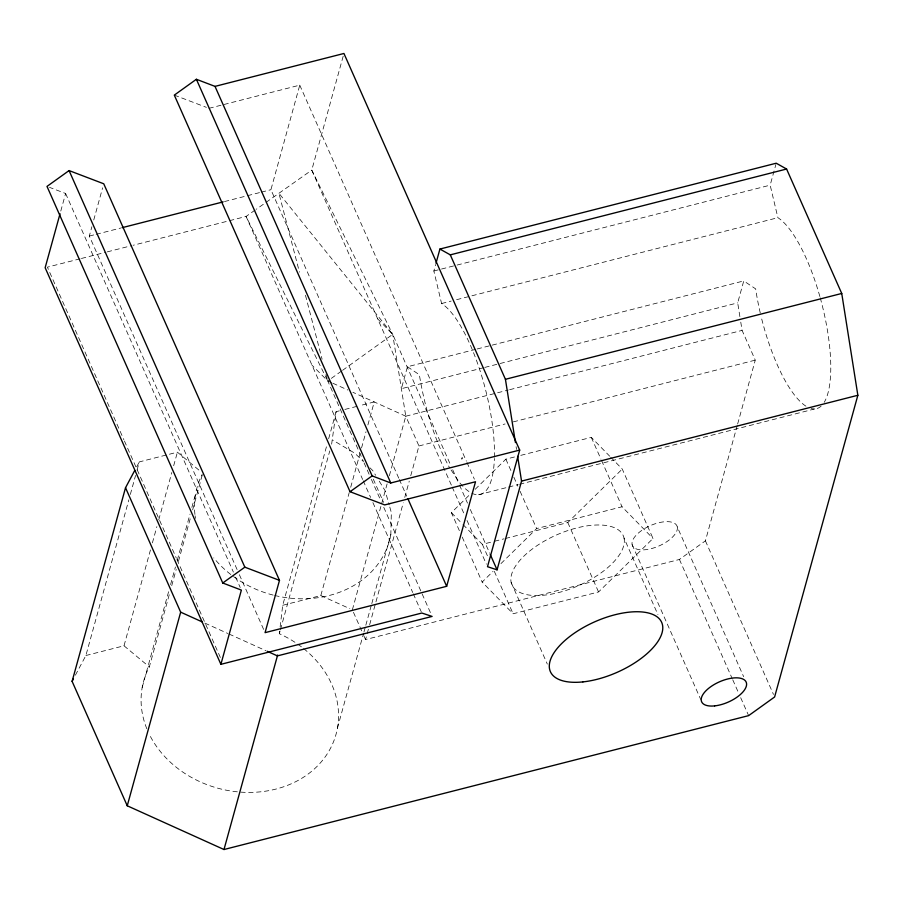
<?xml version="1.0" encoding="UTF-8"?>
<svg xmlns="http://www.w3.org/2000/svg" width="903" height="903" viewBox="0 0 903 903"><rect width="100%" height="100%" fill="white"/><g stroke="black" fill="none" stroke-linecap="round" stroke-linejoin="round"><path stroke-width="0.68" stroke-dasharray="4.51 3.39" d="M371.799 603.576L390.841 534.52L391.338 512.565L389.52 506.143M301.399 646.83A99.804 83.347 15.4 0 0 279.332 633.725L279.975 628.307M280.133 626.953L282.707 605.292L327.157 444.174M331.627 444.174L336.119 411.678L340.849 410.47M60.783 211.054L65.626 193.502L49.484 187.35M237.105 569.556L89.318 236.055L91.903 226.676M93.754 219.971L102.626 187.801M75.389 675.196L85.887 655.522L128.847 499.81M130.337 494.404L135.574 475.441M137.064 470.023L139.31 461.907L177.417 452.177L199.586 470.644M85.887 655.522L124.004 645.792L150.903 548.313M152.393 542.895L156.874 526.641M158.747 519.88L171.818 472.483M173.681 465.711L177.417 452.177M398.742 478.138L270.923 189.709L299.762 85.153L222.522 104.872M142.189 687.465L169.075 589.986M170.577 584.568L175.43 566.971M177.293 560.199L190.002 514.157M191.865 507.396L195.601 493.851M146.828 728.766A99.804 83.347 15.4 0 1 149.334 666.899L169.877 592.436M171.739 585.663L176.22 569.421M178.467 561.294L190.793 516.618M192.666 509.845L202.746 473.285M343.185 56.2L311.761 170.114L451.658 485.791M328.647 438.756L336.119 411.678M279.332 633.725L280.077 631.016M280.449 629.662L329.753 450.936M282.707 605.292L320.813 595.562L349.201 492.666M350.703 487.248L360.037 453.396M361.539 447.978L366.02 431.736M367.882 424.963L374.237 401.948L359.541 405.695M475.791 349.314L407.445 366.753L401.383 388.696L483.41 367.769M494.426 457.144A99.804 30.995 75.7 0 0 441.59 303.521L433.858 270.99L435.641 264.534M352.362 609.83L387.105 483.906M389.34 475.779L405.774 416.204L392.715 334.37L311.761 170.114L256.283 209.259M337.429 728.134L363.57 633.364M363.954 632.01L365.444 626.592M365.817 625.237L371.415 604.931M737.277 425.347L705.412 540.841L679.428 559.465L365.546 639.572L369.282 626.027M369.654 624.673L403.269 502.824M404.77 497.406L409.251 481.152M410.741 475.746L418.958 445.958L405.774 416.204L352.881 392.297M739.884 316.626L737.695 302.877L743.745 280.923L755.653 288.881A99.804 30.995 75.7 0 0 760.518 314.052M819.856 296.489A99.804 30.995 75.7 0 0 777.889 217.691L770.169 185.16L775.869 164.504M737.649 423.981L755.269 360.128L742.085 330.385L740.765 322.134M136.68 466.828L139.31 461.907M459.367 530.659L451.398 512.667L469.221 495.16M475.17 489.324L505.861 459.175L515.353 456.749M610.654 457.178L622.269 469.063L653.016 538.47L598.554 591.962L513.118 613.769L482.157 582.074L493.049 571.373M500.973 563.596L536.619 528.571L622.054 506.775L653.016 538.47M505.42 538.481L567.795 522.555L622.269 469.063M341.436 371.133L327.755 380.942L363.514 461.614L354.811 453.216L332.744 440.111M342.576 370.32L392.715 334.37L278.925 193.276L299.446 272.153M255.143 210.049L246.09 216.449L133.136 245.277M208.965 108.326L221.167 105.211M89.318 236.055L94.781 234.667M96.147 234.317L120.72 228.041M224.497 201.561L259.996 192.497M261.362 192.147L270.923 189.709M80.051 258.822L47.396 267.153L123.858 439.693M81.417 258.472L105.911 252.219M107.276 251.869L131.77 245.616M433.858 270.99L455.733 265.403M457.099 265.053L770.169 185.16M441.59 303.521L451.161 301.071M456.625 299.683L777.889 217.691M477.168 348.964L490.837 345.477M492.203 345.127L743.745 280.923M484.776 367.419L737.695 302.877M344.856 409.443L358.209 406.034M405.774 416.204L508.31 390.04M509.676 389.69L742.085 330.385M418.958 445.958L505.082 423.97M513.288 421.882L755.269 360.128M520.783 455.36L591.296 437.368L609.683 456.184M478.534 494.731L507.238 487.406M508.603 487.056L518.175 484.618M519.541 484.268L814.833 408.912M463.013 524.553L482.36 544.362L493.207 541.597M494.562 541.247L504.055 538.82M174.313 95.12L206.403 107.355M331.525 382.646L327.755 380.942L311.986 365.173M332.789 383.211L347.858 390.028M320.813 595.562L349.845 608.69M204.857 623.093L227.759 633.455M229.035 634.03L265.956 650.724M407.445 366.753L419.342 374.711C424.67 407.027 433.948 438.937 449.615 467.833M124.004 645.792L149.334 666.899M369.937 467.822L372.691 470.486L375.614 475.249M451.398 512.667L462.043 523.559M377.668 318.827L392.715 334.37L450.45 464.661M451.06 469.966L459.762 482.812A99.804 30.995 75.7 0 0 494.392 458.476M379.283 481.197L385.141 490.724L389.148 504.856M327.202 379.813L246.09 216.449L362.645 479.47M705.412 540.841L773.476 694.43M677.284 526.912A24.347 11.05 -23.9 0 1 645.453 549.724A24.347 11.05 -23.9 0 1 641.367 530.693A24.347 11.05 -23.9 0 1 677.284 526.912L743.643 676.674M679.428 559.465L732.175 678.503M732.751 679.79L738.417 692.59M740.686 697.703L748.632 715.627M591.296 437.368L600.98 459.221M601.545 460.507L622.054 506.775M632.123 544.644L700.751 699.52M624.029 538.098A60.862 27.632 -23.9 0 1 544.475 595.145A60.862 27.632 -23.9 0 1 534.249 547.568A60.862 27.632 -23.9 0 1 624.029 538.098L657.948 614.65M567.795 522.555L598.554 591.962M505.861 459.175L511.561 472.021M513.841 477.168L517.825 486.164M520.105 491.3L536.619 528.571M299.762 85.153L466.388 461.151M466.953 462.438L474.368 479.177M511.143 582.435L547.32 664.089M452.708 469.763L458.938 483.827M459.514 485.103L467.483 503.084M470.328 509.495L489.663 553.155M482.36 544.362L488.06 557.219M494.325 571.351L513.118 613.769M452.222 487.078L464.74 515.331M467.02 520.467L486.367 564.138M462.223 537.093L482.157 582.074M399.307 479.425L406.722 496.165M373.3 479.166L383.572 502.35M364.078 462.889L369.135 474.312M371.393 479.391L380.953 500.984M383.764 507.328L430.968 613.848M363.209 480.757L370.614 497.451M372.894 502.587L412.727 592.492M413.292 593.779L421.261 611.76M353.457 612.302L363.345 634.617M363.898 635.847L365.546 639.572M239.385 574.703L263.924 630.08M65.626 193.502L233.38 572.073M235.672 577.22L240.232 587.526M124.422 440.98L176.356 558.156M176.92 559.454L220.863 658.603M305.462 295.27L322.1 359.18M325.994 374.135L327.405 379.576M516.098 446.703L516.539 449.457M390.841 534.52A99.804 83.347 15.4 0 1 274.467 595.427M273.135 595.088A99.804 83.347 15.4 0 1 213.751 557.885M195.488 518.39A99.804 83.347 15.4 0 1 195.104 515.805M194.935 514.428A99.804 83.347 15.4 0 1 202.114 474.493M821.098 406.147A99.804 30.995 75.7 0 1 811.176 408.54M805.927 406.158A99.804 30.995 75.7 0 1 761.15 316.705M820.229 297.821A99.804 30.995 75.7 0 1 824.191 402.343M303.6 648.557A99.804 83.347 15.4 0 1 298.464 780.226A99.804 83.347 15.4 0 1 149.029 733.733"/><path stroke-width="1.35" d="M277.639 655.014L223.989 849.52L127.244 805.781L72.105 681.347L125.528 487.733L134.716 470.508M60.038 213.751L45.15 267.728L220.896 664.326L421.836 613.035L432.108 616.422L277.413 655.894L267.22 651.289M127.244 805.781L180.668 612.166L125.528 487.733M220.896 664.326L241.372 590.099L222.748 582.999L47.001 186.413L69.079 170.577L103.743 183.783L279.49 580.369L265.064 632.653L446.669 586.307L475.52 481.75L384.712 504.924L350.059 491.717L174.313 95.12L196.391 79.283L215.016 86.383L343.941 53.48L519.688 450.078L487.507 566.7L497.068 569.838L521.55 481.107L517.622 456.342M436.002 263.247L439.919 249.047L776.219 163.217L786.592 169.03L841.743 293.464L857.85 395.277L774.605 696.992L748.632 715.627L223.989 849.52M72.105 681.347L73.425 678.887M461.772 458.803L462.28 457.9M222.748 582.999L244.837 567.174L279.49 580.369M350.059 491.717L372.138 475.881L390.762 482.981L519.688 450.078M122.086 227.691L223.131 201.9M439.919 249.047L450.292 254.86L786.592 169.03M450.292 254.86L505.432 379.294L841.743 293.464M521.55 481.107L857.85 395.277M180.668 612.166L202.306 621.941M490.239 554.442L497.068 569.838M407.874 498.738L446.669 586.307M215.016 86.383L390.762 482.981M196.391 79.283L372.138 475.881M69.079 170.577L244.837 567.174M505.432 379.294L515.444 442.583M714.657 705.886A24.347 11.05 -23.9 0 0 746.476 683.074A24.347 11.05 -23.9 0 0 710.571 686.856A24.347 11.05 -23.9 0 0 714.657 705.886M582.92 681.9A60.862 27.632 -23.9 0 0 662.475 624.853A60.862 27.632 -23.9 0 0 572.694 634.324A60.862 27.632 -23.9 0 0 582.92 681.9"/></g></svg>
